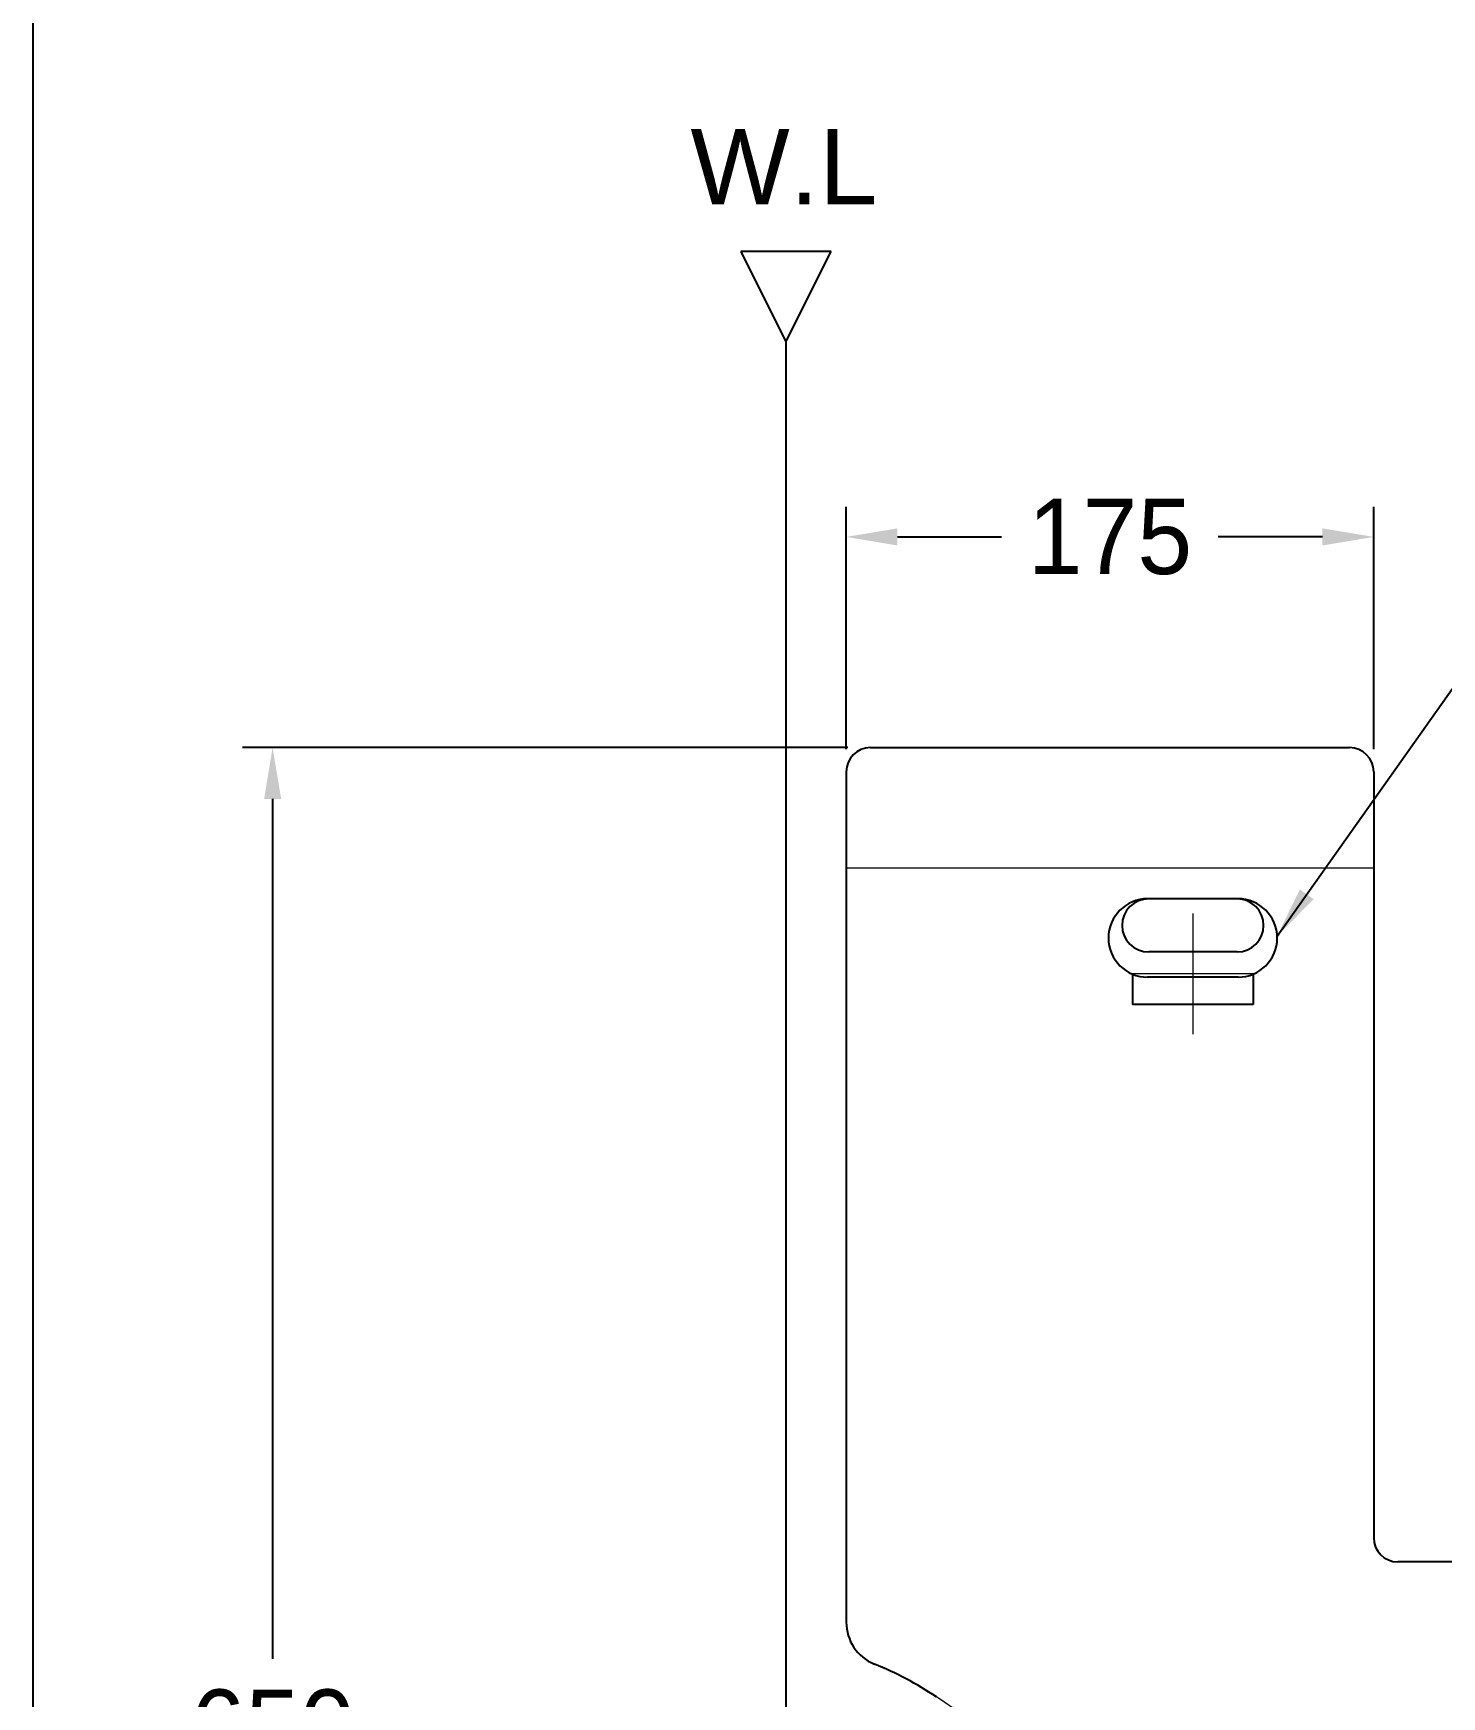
# Model space of a CAD drawing. Header units: millimetres. Extents: x 4840 to 6640, y -3623 to -1026.
# Drawn here: x 4840 to 5307, y -2938 to -2386 of the extents above; entities that cross this region are included whole.
import ezdxf
from ezdxf.lldxf.tags import DXFTag

# ---------------------------------------------------------------- set-up
doc = ezdxf.new("R2010")
doc.units = ezdxf.units.MM
for name, color, linetype in [('TEXT', 7, 'Continuous'), ('내부선 및 부속', 4, 'Continuous'), ('도각라인', 255, 'Continuous'), ('외형선', 3, 'Continuous'), ('중심선', 1, 'DASHED'), ('치수선', 7, 'Continuous')]:
    doc.layers.add(name, color=color, linetype=linetype)
doc.styles.add('____', font='')
doc.styles.add('타이틀', font='H2GTRM.TTF', dxfattribs={"height": 25})
doc.styles.get('____').set_extended_font_data('굴림')
tags = doc.linetypes.add('DASHDOT', pattern=[70, 31, -13, 13, -13]).pattern_tags.tags
tags[10:11] = [DXFTag(74, 4), DXFTag(75, 0), DXFTag(340, '0'), DXFTag(46, 0.0), DXFTag(50, 0.0), DXFTag(44, 0.0), DXFTag(45, 0.0)]
tags[8:9] = [DXFTag(74, 4), DXFTag(75, 0), DXFTag(340, '0'), DXFTag(46, 0.0), DXFTag(50, 0.0), DXFTag(44, 0.0), DXFTag(45, 0.0)]
tags[6:7] = [DXFTag(74, 4), DXFTag(75, 0), DXFTag(340, '0'), DXFTag(46, 0.0), DXFTag(50, 0.0), DXFTag(44, 0.0), DXFTag(45, 0.0)]
tags[4:5] = [DXFTag(74, 4), DXFTag(75, 0), DXFTag(340, '0'), DXFTag(46, 0.0), DXFTag(50, 0.0), DXFTag(44, 0.0), DXFTag(45, 0.0)]
tags = doc.linetypes.add('DASHED', pattern=[25.72, 12.86, -12.86]).pattern_tags.tags
tags[6:7] = [DXFTag(74, 4), DXFTag(75, 0), DXFTag(340, '0'), DXFTag(46, 0.0), DXFTag(50, 0.0), DXFTag(44, 0.0), DXFTag(45, 0.0)]
tags[4:5] = [DXFTag(74, 4), DXFTag(75, 0), DXFTag(340, '0'), DXFTag(46, 0.0), DXFTag(50, 0.0), DXFTag(44, 0.0), DXFTag(45, 0.0)]
doc.dimstyles.new('MSADIM', dxfattribs={"dimtxt": 33, "dimasz": 17, "dimexe": 10, "dimexo": 7.5, "dimgap": 10, "dimtad": 0, "dimtih": 1, "dimtoh": 1, "dimdec": 0, "dimzin": 1, "dimdsep": 46, "dimtxsty": '____', "dimcen": 11.25, "dimadec": 0, "dimazin": 0, "dimtfac": 1, "dimtdec": 0, "dimtix": 1, "dimtmove": 0, "dimatfit": 3, "dimfxl": 0, "dimtolj": 1, "dimtzin": 1, "dimarcsym": 0})

# ---------------------------------------------------------------- blocks, each defined once
blk = doc.blocks.new('*D12')
at = {"layer": '치수선', "color": 0, "linetype": 'Continuous', "lineweight": -2}
for p, q in [((5109.85, -2623.58), (5109.85, -2543.2)), ((5284.85, -2623.58), (5284.85, -2543.2)), ((5126.85, -2553.2), (5161.4, -2553.2)), ((5267.85, -2553.2), (5233.3, -2553.2))]:
    blk.add_line(p, q, dxfattribs=at)
at = {"layer": '치수선', "color": 0, "linetype": 'Continuous'}
for points in [[(5126.85, -2550.37), (5126.85, -2556.04), (5109.85, -2553.2)], [(5267.85, -2550.37), (5267.85, -2556.04), (5284.85, -2553.2)]]:
    blk.add_solid(points, dxfattribs=at)
at = {"layer": '치수선', "color": 0, "linetype": 'Continuous', "insert": (5197.35, -2553.2), "char_height": 25, "attachment_point": 5, "style": '____'}
blk.add_mtext('\\A1;175', dxfattribs=at)
blk = doc.blocks.new('*D13')
at = {"layer": '치수선', "color": 0, "linetype": 'Continuous', "lineweight": -2}
for p, q in [((5110.35, -2623.08), (4909.54, -2623.08)), ((4919.54, -2640.08), (4919.54, -2925.26)), ((4919.54, -3256.08), (4919.54, -2970.89)), ((5082.35, -3273.08), (4909.54, -3273.08))]:
    blk.add_line(p, q, dxfattribs=at)
at = {"layer": '치수선', "color": 0, "linetype": 'Continuous'}
for points in [[(4916.71, -2640.08), (4922.37, -2640.08), (4919.54, -2623.08)], [(4916.71, -3256.08), (4922.37, -3256.08), (4919.54, -3273.08)]]:
    blk.add_solid(points, dxfattribs=at)
at = {"layer": '치수선', "color": 0, "linetype": 'Continuous', "insert": (4919.54, -2948.08), "char_height": 25, "attachment_point": 5, "style": '____'}
blk.add_mtext('\\A1;650', dxfattribs=at)

msp = doc.modelspace()

# ---------------------------------------------------------------- linework, layer by layer
at = {"layer": '내부선 및 부속', "lineweight": 18}
msp.add_line((5284.85, -2663.08), (5109.85, -2663.08), dxfattribs=at)
at = {"layer": '내부선 및 부속', "linetype": 'Continuous'}
for p, q in [((5239.85, -2673.2), (5209.85, -2673.2)), ((5239.5, -2690.84), (5210.2, -2690.84)), ((5204.85, -2698.2), (5204.85, -2708.2)), ((5239.85, -2699.2), (5209.85, -2699.2)), ((5244.85, -2698.2), (5244.85, -2708.2)), ((5244.85, -2708.2), (5204.85, -2708.2))]:
    msp.add_line(p, q, dxfattribs=at)
for centre, radius, start, end in [((5209.85, -2686.2), 13, 90, 270), ((5210.2, -2682.02), 8.82, 90, 270), ((5239.5, -2682.02), 8.82, 270, 90), ((5239.85, -2686.2), 13, 270, 90)]:
    msp.add_arc(centre, radius, start, end, dxfattribs=at)
at = {"layer": '내부선 및 부속', "lineweight": 18}
msp.add_arc((5073.84, -3038.07), 120, 4.9981, 56.6779, dxfattribs=at)
at = {"layer": '도각라인', "color": 7}
msp.add_line((4840.12, -3555.87), (4840.12, -1025.87), dxfattribs=at)
at = {"layer": '외형선', "linetype": 'Continuous'}
for p, q in [((5104.85, -2458.54), (5074.85, -2458.54)), ((5074.85, -2458.54), (5089.85, -2488.54)), ((5089.85, -2488.54), (5104.85, -2458.54)), ((5089.85, -2488.54), (5089.85, -3273.08))]:
    msp.add_line(p, q, dxfattribs=at)
at = {"layer": '외형선'}
for p, q in [((5117.85, -2623.08), (5276.85, -2623.08)), ((5109.85, -2631.08), (5109.85, -2663.08)), ((5284.85, -2631.08), (5284.85, -2663.08)), ((5109.85, -2663.08), (5109.85, -2913.08)), ((5284.85, -2663.08), (5284.85, -2885.08)), ((5804.85, -2893.08), (5292.85, -2893.08))]:
    msp.add_line(p, q, dxfattribs=at)
for centre, radius, start, end in [((5117.85, -2631.08), 8, 90, 180), ((5276.85, -2631.08), 8, 0, 90), ((5292.85, -2885.08), 8, 180, 270), ((5124.85, -2913.08), 15, 180, 247.7991), ((5073.84, -3038.07), 120, 56.6779, 67.7991)]:
    msp.add_arc(centre, radius, start, end, dxfattribs=at)
at = {"layer": '중심선', "linetype": 'DASHDOT', "lineweight": 18}
for p, q in [((5224.85, -2678.08), (5224.85, -2718.08)), ((5244.85, -2698.08), (5204.85, -2698.08))]:
    msp.add_line(p, q, dxfattribs=at)

# ---------------------------------------------------------------- texts
at = {"layer": 'TEXT', "insert": (5058.14, -2417.91), "char_height": 25, "width": 248.9925, "attachment_point": 1, "line_spacing_factor": 0.963855, "style": '타이틀'}
msp.add_mtext('\\fArial;W.L', dxfattribs=at)

# ---------------------------------------------------------------- dimensions: what is measured, and where the dimension line sits
at = {"layer": '치수선', "linetype": 'Continuous'}
dim = msp.add_linear_dim(base=(5284.85, -2553.2), p1=(5109.85, -2631.08), p2=(5284.85, -2631.08), dimstyle='MSADIM', override={"dimtxt": 25}, dxfattribs=at)
dim.commit()
dim.dimension.update_dxf_attribs({"geometry": '*D12', "text_midpoint": (5197.35, -2553.2)})
dim = msp.add_linear_dim(base=(4919.54, -2623.08), p1=(5089.85, -3273.08), p2=(5117.85, -2623.08), angle=90, dimstyle='MSADIM', override={"dimtxt": 25}, dxfattribs=at)
dim.commit()
dim.dimension.update_dxf_attribs({"geometry": '*D13', "text_midpoint": (4919.54, -2948.08)})

# ---------------------------------------------------------------- leaders
msp.add_leader([(5252.81, -2685.58), (5346.58, -2553.2), (5363.58, -2553.2)], dimstyle='MSADIM', override={"dimtxt": 25}, dxfattribs=at)

doc.saveas('drawing.dxf')
